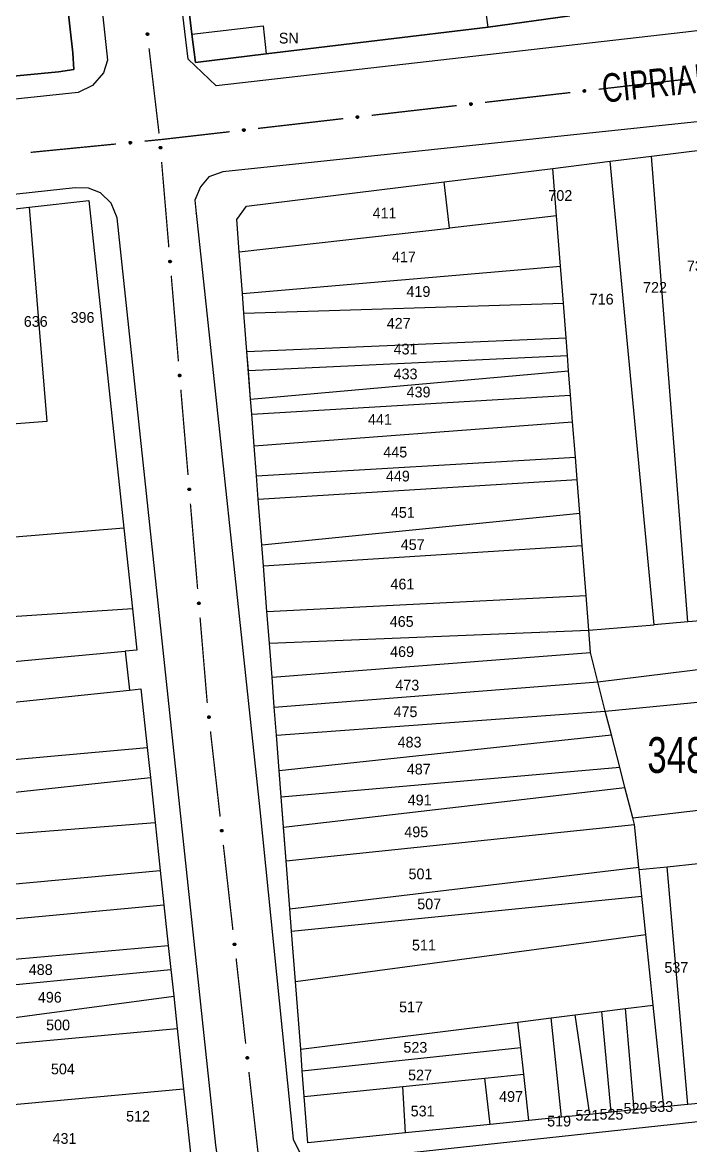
# Model space of a CAD drawing. Extents: x 203851 to 204958, y 4839055 to 4839989.
# Drawn here: x 204450.1 to 204543.6, y 4839664.6 to 4839821.8 of the extents above; entities that cross this region are included whole.
import ezdxf
from ezdxf.enums import TextEntityAlignment as Align

# ---------------------------------------------------------------- set-up
doc = ezdxf.new("R2010")
doc.units = 0
doc.header["$LTSCALE"] = 1.5
doc.header["$MEASUREMENT"] = 0
for name, color, linetype in [('CD_MALHA_LOTES', 7, 'CONTINUOUS'), ('CD_TXT_QUADRA', 2, 'CONTINUOUS'), ('RU-QUADRA', 210, 'CONTINUOUS'), ('SV-EIXO-RUA-PAV', 20, 'CONTINUOUS'), ('SV-RUA-PAVIM', 7, 'CONTINUOUS'), ('SV-TXT-RUA-PAV', 7, 'CONTINUOUS'), ('Th_NmrPort', 1, 'CONTINUOUS')]:
    doc.layers.add(name, color=color, linetype=linetype)
doc.styles.add('ARIAL', font='ARIAL.SHX')

msp = doc.modelspace()

# ---------------------------------------------------------------- linework, layer by layer
at = {"layer": 'CD_MALHA_LOTES', "linetype": 'Continuous', "flags": 128}
for points in [[(204452.81, 4839856.07), (204457.11, 4839817.5), (204457.25, 4839815.2), (204455.14, 4839814.85), (204446.83, 4839814.06)], [(204515.29, 4839821.1), (204512.62, 4839840.23)], [(204473.81, 4839820.14), (204472.49, 4839831.25), (204476.05, 4839831.8)], [(204526.72, 4839822.7), (204515.29, 4839821.1)], [(204473.81, 4839820.14), (204483.77, 4839821.31)], [(204483.77, 4839821.31), (204484.21, 4839817.37)], [(204515.29, 4839821.1), (204484.21, 4839817.37)], [(204474.28, 4839816.17), (204473.81, 4839820.14)], [(204484.21, 4839817.37), (204474.28, 4839816.17)], [(204538.15, 4839803.04), (204546.08, 4839804.02)], [(204524.33, 4839801.34), (204532.35, 4839802.33)], [(204532.35, 4839802.33), (204538.15, 4839803.04)], [(204538.5, 4839737.46), (204532.35, 4839802.33)], [(204543.24, 4839737.85), (204538.15, 4839803.04)], [(204509.13, 4839799.47), (204524.33, 4839801.34)], [(204524.85, 4839794.7), (204524.33, 4839801.34)], [(204481.43, 4839796.07), (204509.13, 4839799.47)], [(204509.85, 4839792.99), (204509.13, 4839799.47)], [(204446.57, 4839795.39), (204451.01, 4839795.9)], [(204451.01, 4839795.9), (204459.38, 4839796.86)], [(204451.01, 4839795.9), (204453.48, 4839765.89)], [(204459.38, 4839796.86), (204464.27, 4839750.98)], [(204480.08, 4839794.17), (204481.43, 4839796.07)], [(204480.43, 4839789.65), (204480.08, 4839794.17)], [(204524.85, 4839794.7), (204509.85, 4839792.99)], [(204525.4, 4839787.67), (204524.85, 4839794.7)], [(204480.43, 4839789.65), (204509.85, 4839792.99)], [(204480.88, 4839783.8), (204480.43, 4839789.65)], [(204480.88, 4839783.8), (204525.4, 4839787.67)], [(204525.81, 4839782.48), (204525.4, 4839787.67)], [(204481.09, 4839781.06), (204480.88, 4839783.8)], [(204481.09, 4839781.06), (204525.81, 4839782.48)], [(204526.18, 4839777.62), (204525.81, 4839782.48)], [(204481.5, 4839775.72), (204481.09, 4839781.06)], [(204481.5, 4839775.72), (204526.18, 4839777.62)], [(204526.38, 4839775.16), (204526.18, 4839777.62)], [(204481.71, 4839773.05), (204481.5, 4839775.72)], [(204481.71, 4839773.05), (204526.38, 4839775.16)], [(204526.54, 4839773.01), (204526.38, 4839775.16)], [(204482.02, 4839769.05), (204481.71, 4839773.05)], [(204482.02, 4839769.05), (204526.54, 4839773.01)], [(204526.81, 4839769.58), (204526.54, 4839773.01)], [(204482.18, 4839766.92), (204482.02, 4839769.05)], [(204482.18, 4839766.92), (204526.81, 4839769.58)], [(204527.1, 4839765.85), (204526.81, 4839769.58)], [(204453.48, 4839765.89), (204448.63, 4839765.53)], [(204482.52, 4839762.48), (204482.18, 4839766.92)], [(204482.52, 4839762.48), (204527.1, 4839765.85)], [(204527.49, 4839760.92), (204527.1, 4839765.85)], [(204482.84, 4839758.31), (204482.52, 4839762.48)], [(204482.84, 4839758.31), (204527.49, 4839760.92)], [(204527.73, 4839757.78), (204527.49, 4839760.92)], [(204483.1, 4839755.02), (204482.84, 4839758.31)], [(204483.1, 4839755.02), (204527.73, 4839757.78)], [(204528.1, 4839753.07), (204527.73, 4839757.78)], [(204483.59, 4839748.66), (204483.1, 4839755.02)], [(204483.59, 4839748.66), (204528.1, 4839753.07)], [(204528.45, 4839748.57), (204528.1, 4839753.07)], [(204464.27, 4839750.98), (204443.31, 4839749.25)], [(204464.27, 4839750.98), (204465.47, 4839739.67)], [(204483.82, 4839745.68), (204483.59, 4839748.66)], [(204483.82, 4839745.68), (204528.45, 4839748.57)], [(204529, 4839741.54), (204528.45, 4839748.57)], [(204484.31, 4839739.32), (204483.82, 4839745.68)], [(204484.31, 4839739.32), (204529, 4839741.54)], [(204529.38, 4839736.71), (204529, 4839741.54)], [(204465.47, 4839739.67), (204423.88, 4839736.91)], [(204465.47, 4839739.67), (204466.09, 4839733.89)], [(204484.65, 4839734.88), (204484.31, 4839739.32)], [(204529.38, 4839736.71), (204538.5, 4839737.46)], [(204530.62, 4839729.48), (204601.5, 4839738.21)], [(204543.24, 4839737.85), (204538.5, 4839737.46)], [(204550.82, 4839738.46), (204543.24, 4839737.85)], [(204484.65, 4839734.88), (204529.38, 4839736.71)], [(204529.62, 4839733.59), (204529.38, 4839736.71)], [(204485.02, 4839730.12), (204484.65, 4839734.88)], [(204408.57, 4839728.56), (204464.45, 4839733.74)], [(204466.09, 4839733.89), (204464.45, 4839733.74)], [(204464.45, 4839733.74), (204465.08, 4839728.3)], [(204485.02, 4839730.12), (204529.62, 4839733.59)], [(204530.62, 4839729.48), (204529.62, 4839733.59)], [(204531.68, 4839725.38), (204602.19, 4839732.2)], [(204485.34, 4839725.9), (204485.02, 4839730.12)], [(204409.23, 4839722.52), (204465.08, 4839728.3)], [(204465.08, 4839728.3), (204466.67, 4839728.46)], [(204466.67, 4839728.46), (204467.54, 4839720.26)], [(204485.34, 4839725.9), (204530.62, 4839729.48)], [(204531.68, 4839725.38), (204530.62, 4839729.48)], [(204485.64, 4839721.99), (204485.34, 4839725.9)], [(204485.64, 4839721.99), (204531.68, 4839725.38)], [(204532.53, 4839722.06), (204531.68, 4839725.38)], [(204486.02, 4839717.07), (204485.64, 4839721.99)], [(204486.02, 4839717.07), (204532.53, 4839722.06)], [(204533.7, 4839717.53), (204532.53, 4839722.06)], [(204420.83, 4839716.05), (204467.54, 4839720.26)], [(204467.54, 4839720.26), (204467.99, 4839716.05)], [(204486.3, 4839713.38), (204486.02, 4839717.07)], [(204486.3, 4839713.38), (204533.7, 4839717.53)], [(204534.43, 4839714.68), (204533.7, 4839717.53)], [(204535.53, 4839710.42), (204603.76, 4839718.39)], [(204421.37, 4839711.01), (204467.99, 4839716.05)], [(204467.99, 4839716.05), (204468.66, 4839709.78)], [(204486.63, 4839709.11), (204534.43, 4839714.68)], [(204535.53, 4839710.42), (204534.43, 4839714.68)], [(204486.63, 4839709.11), (204486.3, 4839713.38)], [(204421.9, 4839706.08), (204468.66, 4839709.78)], [(204468.66, 4839709.78), (204469.37, 4839703.06)], [(204487, 4839704.42), (204486.63, 4839709.11)], [(204487, 4839704.42), (204535.77, 4839709.49)], [(204535.77, 4839709.49), (204535.53, 4839710.42)], [(204536.39, 4839703.52), (204535.77, 4839709.49)], [(204487.51, 4839697.7), (204487, 4839704.42)], [(204422.69, 4839698.74), (204469.37, 4839703.06)], [(204469.37, 4839703.06), (204469.88, 4839698.26)], [(204487.51, 4839697.7), (204536.39, 4839703.52)], [(204536.42, 4839703.18), (204536.39, 4839703.52)], [(204536.42, 4839703.18), (204540.32, 4839703.57)], [(204536.81, 4839699.48), (204536.42, 4839703.18)], [(204540.32, 4839703.57), (204544.66, 4839704.01)], [(204543.24, 4839670.29), (204540.32, 4839703.57)], [(204423.21, 4839693.91), (204469.88, 4839698.26)], [(204469.88, 4839698.26), (204470.49, 4839692.57)], [(204487.75, 4839694.57), (204536.81, 4839699.48)], [(204537.36, 4839694.08), (204536.81, 4839699.48)], [(204487.75, 4839694.57), (204487.51, 4839697.7)], [(204488.3, 4839687.51), (204487.75, 4839694.57)], [(204488.3, 4839687.51), (204537.36, 4839694.08)], [(204538.38, 4839684.2), (204537.36, 4839694.08)], [(204436.82, 4839689.57), (204470.49, 4839692.57)], [(204470.49, 4839692.57), (204470.85, 4839689.18)], [(204437.08, 4839685.93), (204470.85, 4839689.18)], [(204470.85, 4839689.18), (204471.25, 4839685.45)], [(204489.03, 4839678.04), (204488.3, 4839687.51)], [(204437.44, 4839680.93), (204471.25, 4839685.45)], [(204471.25, 4839685.45), (204471.73, 4839680.92)], [(204534.51, 4839683.72), (204538.38, 4839684.2)], [(204539.86, 4839669.95), (204538.38, 4839684.2)], [(204519.42, 4839681.83), (204524.11, 4839682.42)], [(204524.11, 4839682.42), (204527.45, 4839682.84)], [(204525.54, 4839668.51), (204524.11, 4839682.42)], [(204527.45, 4839682.84), (204531.19, 4839683.3)], [(204529.53, 4839668.91), (204527.45, 4839682.84)], [(204531.19, 4839683.3), (204534.51, 4839683.72)], [(204532.52, 4839669.21), (204531.19, 4839683.3)], [(204535.73, 4839669.53), (204534.51, 4839683.72)], [(204437.67, 4839677.82), (204471.73, 4839680.92)], [(204471.73, 4839680.92), (204472.62, 4839672.51)], [(204489.03, 4839678.04), (204519.42, 4839681.83)], [(204519.83, 4839678.26), (204519.42, 4839681.83)], [(204489.26, 4839674.99), (204489.03, 4839678.04)], [(204489.26, 4839674.99), (204519.83, 4839678.26)], [(204520.25, 4839674.55), (204519.83, 4839678.26)], [(204489.54, 4839671.41), (204489.26, 4839674.99)], [(204514.82, 4839673.99), (204520.25, 4839674.55)], [(204520.98, 4839668.05), (204520.25, 4839674.55)], [(204503.32, 4839672.82), (204514.82, 4839673.99)], [(204515.57, 4839667.51), (204514.82, 4839673.99)], [(204447.34, 4839670.17), (204472.62, 4839672.51)], [(204472.62, 4839672.51), (204473.63, 4839663.06)], [(204489.54, 4839671.41), (204503.32, 4839672.82)], [(204490.04, 4839664.94), (204489.54, 4839671.41)], [(204503.7, 4839666.31), (204503.32, 4839672.82)], [(204539.86, 4839669.95), (204535.73, 4839669.53)], [(204543.24, 4839670.29), (204539.86, 4839669.95)], [(204548.16, 4839670.78), (204543.24, 4839670.29)], [(204525.54, 4839668.51), (204520.98, 4839668.05)], [(204529.53, 4839668.91), (204525.54, 4839668.51)], [(204532.52, 4839669.21), (204529.53, 4839668.91)], [(204535.73, 4839669.53), (204532.52, 4839669.21)], [(204515.57, 4839667.51), (204503.7, 4839666.31)], [(204520.98, 4839668.05), (204515.57, 4839667.51)], [(204503.7, 4839666.31), (204490.04, 4839664.94)]]:
    msp.add_lwpolyline(points, dxfattribs=at)
at = {"layer": 'RU-QUADRA', "linetype": 'Continuous', "flags": 128}
for points in [[(204446.83, 4839814.06), (204455.14, 4839814.85), (204457.25, 4839815.2), (204457.11, 4839817.5), (204452.81, 4839856.07), (204450.29, 4839877.06), (204449.31, 4839885.39)], [(204472.49, 4839831.25), (204473.81, 4839820.14), (204474.28, 4839816.17), (204484.21, 4839817.37), (204515.29, 4839821.1), (204526.72, 4839822.7)], [(204548.16, 4839670.78), (204543.24, 4839670.29), (204539.86, 4839669.95), (204535.73, 4839669.53), (204532.52, 4839669.21), (204529.53, 4839668.91), (204525.54, 4839668.51), (204520.98, 4839668.05), (204515.57, 4839667.51), (204503.7, 4839666.31), (204490.04, 4839664.94), (204489.54, 4839671.41), (204489.26, 4839674.99), (204489.03, 4839678.04), (204488.3, 4839687.51), (204487.75, 4839694.57), (204487.51, 4839697.7), (204487, 4839704.42), (204486.3, 4839713.38), (204486.02, 4839717.07), (204485.64, 4839721.99), (204485.34, 4839725.9), (204485.02, 4839730.12), (204484.65, 4839734.88), (204484.31, 4839739.32), (204483.82, 4839745.68), (204483.59, 4839748.66), (204483.1, 4839755.02), (204482.84, 4839758.31), (204482.52, 4839762.48), (204482.18, 4839766.92), (204482.02, 4839769.05), (204481.5, 4839775.72), (204481.09, 4839781.06), (204480.88, 4839783.8), (204480.43, 4839789.65), (204480.08, 4839794.17), (204481.43, 4839796.07), (204509.13, 4839799.47), (204524.33, 4839801.34), (204532.35, 4839802.33), (204538.15, 4839803.04), (204546.08, 4839804.02)], [(204446.57, 4839795.39), (204451.01, 4839795.9), (204459.38, 4839796.86), (204464.27, 4839750.98), (204465.47, 4839739.67), (204466.09, 4839733.89), (204464.45, 4839733.74), (204465.08, 4839728.3), (204466.67, 4839728.46), (204467.54, 4839720.26), (204467.99, 4839716.05), (204468.66, 4839709.78), (204469.37, 4839703.06), (204470.49, 4839692.57), (204471.25, 4839685.45), (204471.73, 4839680.92), (204472.62, 4839672.51), (204473.63, 4839663.06), (204448.25, 4839660.76)]]:
    msp.add_lwpolyline(points, dxfattribs=at)
at = {"layer": 'SV-EIXO-RUA-PAV'}
for points in [[(204467.66, 4839820.28), (204467.7, 4839820.25), (204467.73, 4839820.22), (204467.74, 4839820.19), (204467.75, 4839820.15), (204467.75, 4839820.12), (204467.74, 4839820.08), (204467.73, 4839820.04), (204467.7, 4839820), (204467.66, 4839819.98), (204467.63, 4839819.96), (204467.59, 4839819.95), (204467.56, 4839819.95), (204467.52, 4839819.96), (204467.48, 4839819.98), (204467.45, 4839820.01), (204467.42, 4839820.04), (204467.41, 4839820.08), (204467.4, 4839820.11), (204467.4, 4839820.15), (204467.41, 4839820.18), (204467.42, 4839820.22), (204467.45, 4839820.26), (204467.49, 4839820.29), (204467.52, 4839820.3), (204467.55, 4839820.31), (204467.59, 4839820.31), (204467.63, 4839820.3), (204467.66, 4839820.28)], [(204528.61, 4839812.27), (204528.64, 4839812.31), (204528.67, 4839812.34), (204528.71, 4839812.35), (204528.74, 4839812.36), (204528.77, 4839812.36), (204528.81, 4839812.35), (204528.85, 4839812.34), (204528.89, 4839812.31), (204528.91, 4839812.27), (204528.93, 4839812.24), (204528.94, 4839812.2), (204528.94, 4839812.17), (204528.93, 4839812.13), (204528.91, 4839812.09), (204528.88, 4839812.05), (204528.85, 4839812.03), (204528.81, 4839812.01), (204528.78, 4839812.01), (204528.74, 4839812.01), (204528.71, 4839812.01), (204528.67, 4839812.03), (204528.63, 4839812.06), (204528.6, 4839812.09), (204528.59, 4839812.13), (204528.58, 4839812.16), (204528.58, 4839812.2), (204528.59, 4839812.23), (204528.61, 4839812.27)], [(204512.71, 4839810.45), (204512.74, 4839810.49), (204512.78, 4839810.51), (204512.81, 4839810.53), (204512.84, 4839810.53), (204512.88, 4839810.53), (204512.91, 4839810.53), (204512.95, 4839810.51), (204512.99, 4839810.48), (204513.02, 4839810.44), (204513.03, 4839810.41), (204513.04, 4839810.38), (204513.04, 4839810.34), (204513.03, 4839810.3), (204513.02, 4839810.27), (204512.99, 4839810.23), (204512.95, 4839810.2), (204512.92, 4839810.19), (204512.88, 4839810.18), (204512.85, 4839810.18), (204512.81, 4839810.19), (204512.77, 4839810.2), (204512.74, 4839810.24), (204512.71, 4839810.27), (204512.7, 4839810.3), (204512.69, 4839810.34), (204512.69, 4839810.37), (204512.69, 4839810.41), (204512.71, 4839810.45)], [(204496.82, 4839808.62), (204496.85, 4839808.66), (204496.88, 4839808.69), (204496.91, 4839808.7), (204496.95, 4839808.71), (204496.98, 4839808.71), (204497.02, 4839808.7), (204497.06, 4839808.68), (204497.1, 4839808.65), (204497.12, 4839808.62), (204497.14, 4839808.59), (204497.15, 4839808.55), (204497.15, 4839808.52), (204497.14, 4839808.48), (204497.12, 4839808.44), (204497.09, 4839808.4), (204497.06, 4839808.38), (204497.02, 4839808.36), (204496.99, 4839808.36), (204496.95, 4839808.35), (204496.92, 4839808.36), (204496.88, 4839808.38), (204496.84, 4839808.41), (204496.81, 4839808.44), (204496.8, 4839808.48), (204496.79, 4839808.51), (204496.79, 4839808.55), (204496.8, 4839808.58), (204496.82, 4839808.62)], [(204480.92, 4839806.8), (204480.95, 4839806.83), (204480.98, 4839806.86), (204481.02, 4839806.88), (204481.05, 4839806.88), (204481.09, 4839806.88), (204481.12, 4839806.88), (204481.16, 4839806.86), (204481.2, 4839806.83), (204481.23, 4839806.79), (204481.24, 4839806.76), (204481.25, 4839806.73), (204481.25, 4839806.69), (204481.24, 4839806.65), (204481.23, 4839806.62), (204481.19, 4839806.58), (204481.16, 4839806.55), (204481.13, 4839806.54), (204481.09, 4839806.53), (204481.06, 4839806.53), (204481.02, 4839806.54), (204480.98, 4839806.55), (204480.94, 4839806.58), (204480.92, 4839806.62), (204480.9, 4839806.65), (204480.9, 4839806.69), (204480.9, 4839806.72), (204480.9, 4839806.76), (204480.92, 4839806.8)], [(204465.02, 4839805.04), (204465.05, 4839805.08), (204465.08, 4839805.11), (204465.12, 4839805.12), (204465.15, 4839805.12), (204465.19, 4839805.12), (204465.22, 4839805.12), (204465.26, 4839805.1), (204465.3, 4839805.07), (204465.32, 4839805.03), (204465.34, 4839805), (204465.35, 4839804.96), (204465.35, 4839804.93), (204465.34, 4839804.89), (204465.32, 4839804.86), (204465.29, 4839804.82), (204465.26, 4839804.79), (204465.22, 4839804.78), (204465.19, 4839804.77), (204465.15, 4839804.77), (204465.12, 4839804.78), (204465.08, 4839804.8), (204465.04, 4839804.83), (204465.01, 4839804.86), (204465, 4839804.9), (204465, 4839804.93), (204464.99, 4839804.97), (204465, 4839805), (204465.02, 4839805.04)], [(204469.49, 4839804.39), (204469.53, 4839804.35), (204469.56, 4839804.32), (204469.57, 4839804.28), (204469.57, 4839804.25), (204469.57, 4839804.22), (204469.57, 4839804.18), (204469.55, 4839804.14), (204469.52, 4839804.1), (204469.48, 4839804.08), (204469.45, 4839804.06), (204469.41, 4839804.06), (204469.38, 4839804.06), (204469.34, 4839804.07), (204469.3, 4839804.09), (204469.27, 4839804.12), (204469.24, 4839804.15), (204469.23, 4839804.19), (204469.22, 4839804.22), (204469.22, 4839804.26), (204469.23, 4839804.29), (204469.25, 4839804.33), (204469.28, 4839804.37), (204469.31, 4839804.39), (204469.35, 4839804.41), (204469.38, 4839804.41), (204469.42, 4839804.41), (204469.45, 4839804.41), (204469.49, 4839804.39)], [(204470.84, 4839788.44), (204470.87, 4839788.41), (204470.9, 4839788.38), (204470.91, 4839788.34), (204470.92, 4839788.31), (204470.92, 4839788.27), (204470.91, 4839788.24), (204470.89, 4839788.2), (204470.86, 4839788.16), (204470.82, 4839788.14), (204470.79, 4839788.12), (204470.76, 4839788.12), (204470.72, 4839788.12), (204470.68, 4839788.12), (204470.65, 4839788.14), (204470.61, 4839788.17), (204470.58, 4839788.21), (204470.57, 4839788.24), (204470.57, 4839788.28), (204470.57, 4839788.31), (204470.57, 4839788.35), (204470.59, 4839788.39), (204470.62, 4839788.42), (204470.66, 4839788.45), (204470.69, 4839788.46), (204470.73, 4839788.47), (204470.76, 4839788.47), (204470.8, 4839788.46), (204470.84, 4839788.44)], [(204472.18, 4839772.5), (204472.22, 4839772.47), (204472.24, 4839772.43), (204472.26, 4839772.4), (204472.26, 4839772.36), (204472.26, 4839772.33), (204472.25, 4839772.29), (204472.24, 4839772.26), (204472.21, 4839772.22), (204472.17, 4839772.19), (204472.13, 4839772.18), (204472.1, 4839772.17), (204472.07, 4839772.17), (204472.03, 4839772.18), (204471.99, 4839772.2), (204471.95, 4839772.23), (204471.93, 4839772.27), (204471.92, 4839772.3), (204471.91, 4839772.33), (204471.91, 4839772.37), (204471.92, 4839772.41), (204471.94, 4839772.44), (204471.97, 4839772.48), (204472, 4839772.51), (204472.04, 4839772.52), (204472.07, 4839772.52), (204472.11, 4839772.52), (204472.14, 4839772.52), (204472.18, 4839772.5)], [(204473.52, 4839756.55), (204473.56, 4839756.52), (204473.59, 4839756.49), (204473.6, 4839756.45), (204473.6, 4839756.42), (204473.6, 4839756.39), (204473.6, 4839756.35), (204473.58, 4839756.31), (204473.55, 4839756.27), (204473.51, 4839756.25), (204473.48, 4839756.23), (204473.44, 4839756.23), (204473.41, 4839756.23), (204473.37, 4839756.24), (204473.33, 4839756.26), (204473.3, 4839756.29), (204473.27, 4839756.32), (204473.26, 4839756.36), (204473.25, 4839756.39), (204473.25, 4839756.43), (204473.26, 4839756.46), (204473.28, 4839756.5), (204473.31, 4839756.54), (204473.34, 4839756.56), (204473.38, 4839756.58), (204473.41, 4839756.58), (204473.45, 4839756.58), (204473.49, 4839756.57), (204473.52, 4839756.55)], [(204474.87, 4839740.61), (204474.9, 4839740.58), (204474.93, 4839740.55), (204474.94, 4839740.51), (204474.95, 4839740.48), (204474.95, 4839740.44), (204474.94, 4839740.41), (204474.92, 4839740.37), (204474.89, 4839740.33), (204474.86, 4839740.31), (204474.82, 4839740.29), (204474.79, 4839740.28), (204474.75, 4839740.29), (204474.72, 4839740.29), (204474.68, 4839740.31), (204474.64, 4839740.34), (204474.62, 4839740.38), (204474.6, 4839740.41), (204474.6, 4839740.45), (204474.6, 4839740.48), (204474.61, 4839740.52), (204474.62, 4839740.56), (204474.66, 4839740.59), (204474.69, 4839740.62), (204474.72, 4839740.63), (204474.76, 4839740.64), (204474.79, 4839740.64), (204474.83, 4839740.63), (204474.87, 4839740.61)], [(204476.27, 4839724.68), (204476.31, 4839724.65), (204476.34, 4839724.61), (204476.35, 4839724.58), (204476.36, 4839724.54), (204476.36, 4839724.51), (204476.35, 4839724.47), (204476.33, 4839724.44), (204476.3, 4839724.4), (204476.27, 4839724.37), (204476.24, 4839724.36), (204476.2, 4839724.35), (204476.17, 4839724.35), (204476.13, 4839724.36), (204476.09, 4839724.37), (204476.05, 4839724.4), (204476.03, 4839724.44), (204476.01, 4839724.47), (204476.01, 4839724.51), (204476.01, 4839724.54), (204476.01, 4839724.58), (204476.03, 4839724.62), (204476.06, 4839724.65), (204476.09, 4839724.68), (204476.13, 4839724.69), (204476.16, 4839724.7), (204476.2, 4839724.7), (204476.23, 4839724.7), (204476.27, 4839724.68)], [(204478.07, 4839708.78), (204478.1, 4839708.75), (204478.13, 4839708.71), (204478.15, 4839708.68), (204478.15, 4839708.65), (204478.15, 4839708.61), (204478.14, 4839708.57), (204478.13, 4839708.54), (204478.1, 4839708.5), (204478.06, 4839708.47), (204478.03, 4839708.46), (204477.99, 4839708.45), (204477.96, 4839708.45), (204477.92, 4839708.46), (204477.88, 4839708.47), (204477.85, 4839708.5), (204477.82, 4839708.54), (204477.81, 4839708.57), (204477.8, 4839708.61), (204477.8, 4839708.64), (204477.81, 4839708.68), (204477.82, 4839708.72), (204477.85, 4839708.75), (204477.89, 4839708.78), (204477.92, 4839708.79), (204477.96, 4839708.8), (204477.99, 4839708.8), (204478.03, 4839708.8), (204478.07, 4839708.78)], [(204479.86, 4839692.88), (204479.9, 4839692.85), (204479.92, 4839692.82), (204479.94, 4839692.78), (204479.94, 4839692.75), (204479.95, 4839692.71), (204479.94, 4839692.68), (204479.92, 4839692.64), (204479.89, 4839692.6), (204479.86, 4839692.57), (204479.82, 4839692.56), (204479.79, 4839692.55), (204479.75, 4839692.55), (204479.72, 4839692.56), (204479.68, 4839692.57), (204479.64, 4839692.61), (204479.61, 4839692.64), (204479.6, 4839692.67), (204479.59, 4839692.71), (204479.59, 4839692.74), (204479.6, 4839692.78), (204479.62, 4839692.82), (204479.65, 4839692.85), (204479.68, 4839692.88), (204479.71, 4839692.9), (204479.75, 4839692.9), (204479.78, 4839692.9), (204479.82, 4839692.9), (204479.86, 4839692.88)], [(204481.65, 4839676.98), (204481.69, 4839676.95), (204481.72, 4839676.92), (204481.73, 4839676.88), (204481.74, 4839676.85), (204481.74, 4839676.81), (204481.73, 4839676.78), (204481.72, 4839676.74), (204481.69, 4839676.7), (204481.65, 4839676.67), (204481.62, 4839676.66), (204481.58, 4839676.65), (204481.55, 4839676.65), (204481.51, 4839676.66), (204481.47, 4839676.68), (204481.43, 4839676.71), (204481.41, 4839676.74), (204481.39, 4839676.77), (204481.39, 4839676.81), (204481.39, 4839676.84), (204481.39, 4839676.88), (204481.41, 4839676.92), (204481.44, 4839676.96), (204481.47, 4839676.98), (204481.51, 4839677), (204481.54, 4839677), (204481.58, 4839677), (204481.61, 4839677), (204481.65, 4839676.98)]]:
    msp.add_lwpolyline(points, close=True, dxfattribs=at)
for points in [[(204467.4, 4839820.16), (204467.43, 4839820.03)], [(204467.4, 4839820.15), (204467.42, 4839820.04)], [(204467.41, 4839820.18), (204467.45, 4839820.01)], [(204467.42, 4839820.22), (204467.48, 4839819.98)], [(204467.42, 4839820.2), (204467.46, 4839820)], [(204467.44, 4839820.24), (204467.5, 4839819.97)], [(204467.45, 4839820.26), (204467.52, 4839819.96)], [(204467.47, 4839820.27), (204467.54, 4839819.96)], [(204467.49, 4839820.29), (204467.56, 4839819.95)], [(204467.5, 4839820.29), (204467.58, 4839819.96)], [(204467.52, 4839820.3), (204467.59, 4839819.95)], [(204467.54, 4839820.3), (204467.61, 4839819.96)], [(204467.55, 4839820.31), (204467.63, 4839819.96)], [(204467.57, 4839820.3), (204467.65, 4839819.98)], [(204467.59, 4839820.31), (204467.66, 4839819.98)], [(204467.61, 4839820.3), (204467.68, 4839820)], [(204467.63, 4839820.3), (204467.7, 4839820)], [(204467.64, 4839820.29), (204467.71, 4839820.03)], [(204467.66, 4839820.28), (204467.73, 4839820.04)], [(204467.68, 4839820.27), (204467.74, 4839820.07)], [(204467.7, 4839820.25), (204467.74, 4839820.08)], [(204467.72, 4839820.23), (204467.75, 4839820.11)], [(204467.73, 4839820.22), (204467.75, 4839820.12)], [(204528.58, 4839812.2), (204528.91, 4839812.27)], [(204528.58, 4839812.16), (204528.93, 4839812.24)], [(204528.59, 4839812.23), (204528.89, 4839812.31)], [(204528.59, 4839812.22), (204528.9, 4839812.29)], [(204528.59, 4839812.18), (204528.92, 4839812.25)], [(204528.59, 4839812.14), (204528.93, 4839812.22)], [(204528.59, 4839812.13), (204528.94, 4839812.2)], [(204528.6, 4839812.25), (204528.86, 4839812.32)], [(204528.6, 4839812.11), (204528.93, 4839812.18)], [(204528.6, 4839812.09), (204528.94, 4839812.17)], [(204528.61, 4839812.27), (204528.85, 4839812.34)], [(204528.62, 4839812.29), (204528.82, 4839812.34)], [(204528.62, 4839812.08), (204528.93, 4839812.15)], [(204528.63, 4839812.06), (204528.93, 4839812.13)], [(204528.64, 4839812.31), (204528.81, 4839812.35)], [(204528.65, 4839812.05), (204528.92, 4839812.11)], [(204528.66, 4839812.33), (204528.78, 4839812.35)], [(204528.67, 4839812.34), (204528.77, 4839812.36)], [(204528.67, 4839812.03), (204528.91, 4839812.09)], [(204528.69, 4839812.02), (204528.89, 4839812.07)], [(204528.71, 4839812.01), (204528.88, 4839812.05)], [(204528.73, 4839812.01), (204528.86, 4839812.04)], [(204528.74, 4839812.01), (204528.85, 4839812.03)], [(204512.69, 4839810.41), (204512.99, 4839810.48)], [(204512.69, 4839810.39), (204513, 4839810.46)], [(204512.69, 4839810.37), (204513.02, 4839810.44)], [(204512.69, 4839810.36), (204513.02, 4839810.43)], [(204512.69, 4839810.34), (204513.03, 4839810.41)], [(204512.69, 4839810.32), (204513.04, 4839810.39)], [(204512.7, 4839810.43), (204512.97, 4839810.49)], [(204512.7, 4839810.3), (204513.04, 4839810.38)], [(204512.71, 4839810.45), (204512.95, 4839810.51)], [(204512.71, 4839810.28), (204513.04, 4839810.36)], [(204512.71, 4839810.27), (204513.04, 4839810.34)], [(204512.72, 4839810.25), (204513.03, 4839810.32)], [(204512.73, 4839810.47), (204512.93, 4839810.52)], [(204512.74, 4839810.49), (204512.91, 4839810.53)], [(204512.74, 4839810.24), (204513.03, 4839810.3)], [(204512.76, 4839810.5), (204512.89, 4839810.53)], [(204512.76, 4839810.22), (204513.02, 4839810.28)], [(204512.77, 4839810.2), (204513.02, 4839810.27)], [(204512.78, 4839810.51), (204512.88, 4839810.53)], [(204512.8, 4839810.2), (204512.99, 4839810.25)], [(204512.81, 4839810.19), (204512.99, 4839810.23)], [(204512.83, 4839810.19), (204512.96, 4839810.21)], [(204512.85, 4839810.18), (204512.95, 4839810.2)], [(204496.79, 4839808.55), (204497.12, 4839808.62)], [(204496.79, 4839808.51), (204497.14, 4839808.59)], [(204496.8, 4839808.58), (204497.1, 4839808.65)], [(204496.8, 4839808.56), (204497.1, 4839808.64)], [(204496.8, 4839808.53), (204497.12, 4839808.6)], [(204496.8, 4839808.49), (204497.14, 4839808.57)], [(204496.8, 4839808.48), (204497.15, 4839808.55)], [(204496.81, 4839808.6), (204497.07, 4839808.67)], [(204496.81, 4839808.46), (204497.14, 4839808.53)], [(204496.81, 4839808.44), (204497.15, 4839808.52)], [(204496.82, 4839808.62), (204497.06, 4839808.68)], [(204496.83, 4839808.64), (204497.03, 4839808.69)], [(204496.83, 4839808.43), (204497.14, 4839808.5)], [(204496.84, 4839808.41), (204497.14, 4839808.48)], [(204496.85, 4839808.66), (204497.02, 4839808.7)], [(204496.86, 4839808.4), (204497.13, 4839808.46)], [(204496.87, 4839808.68), (204496.99, 4839808.7)], [(204496.88, 4839808.69), (204496.98, 4839808.71)], [(204496.88, 4839808.38), (204497.12, 4839808.44)], [(204496.9, 4839808.37), (204497.1, 4839808.42)], [(204496.92, 4839808.36), (204497.09, 4839808.4)], [(204496.94, 4839808.36), (204497.07, 4839808.39)], [(204496.95, 4839808.35), (204497.06, 4839808.38)], [(204480.9, 4839806.76), (204481.2, 4839806.83)], [(204480.9, 4839806.74), (204481.21, 4839806.81)], [(204480.9, 4839806.72), (204481.23, 4839806.79)], [(204480.9, 4839806.7), (204481.23, 4839806.78)], [(204480.9, 4839806.69), (204481.24, 4839806.76)], [(204480.9, 4839806.67), (204481.24, 4839806.74)], [(204480.9, 4839806.65), (204481.25, 4839806.73)], [(204480.91, 4839806.77), (204481.18, 4839806.84)], [(204480.91, 4839806.63), (204481.25, 4839806.71)], [(204480.92, 4839806.8), (204481.16, 4839806.86)], [(204480.92, 4839806.62), (204481.25, 4839806.69)], [(204480.93, 4839806.6), (204481.24, 4839806.67)], [(204480.94, 4839806.82), (204481.14, 4839806.87)], [(204480.94, 4839806.58), (204481.24, 4839806.65)], [(204480.95, 4839806.83), (204481.12, 4839806.88)], [(204480.97, 4839806.85), (204481.1, 4839806.88)], [(204480.97, 4839806.57), (204481.23, 4839806.63)], [(204480.98, 4839806.86), (204481.09, 4839806.88)], [(204480.98, 4839806.55), (204481.23, 4839806.62)], [(204481.01, 4839806.55), (204481.2, 4839806.59)], [(204481.02, 4839806.54), (204481.19, 4839806.58)], [(204464.99, 4839804.97), (204465.32, 4839805.03)], [(204465, 4839805), (204465.3, 4839805.07)], [(204465, 4839804.98), (204465.31, 4839805.05)], [(204465, 4839804.95), (204465.33, 4839805.02)], [(204465, 4839804.93), (204465.34, 4839805)], [(204465.01, 4839805.02), (204465.28, 4839805.08)], [(204465.02, 4839805.04), (204465.26, 4839805.1)], [(204465.04, 4839805.06), (204465.24, 4839805.11)], [(204465.05, 4839805.08), (204465.22, 4839805.12)], [(204465.07, 4839805.09), (204465.2, 4839805.12)], [(204465.08, 4839805.11), (204465.19, 4839805.12)], [(204481.04, 4839806.53), (204481.17, 4839806.56)], [(204481.06, 4839806.53), (204481.16, 4839806.55)], [(204465, 4839804.91), (204465.34, 4839804.98)], [(204465, 4839804.9), (204465.35, 4839804.96)], [(204465.01, 4839804.88), (204465.34, 4839804.95)], [(204465.01, 4839804.86), (204465.35, 4839804.93)], [(204465.03, 4839804.84), (204465.34, 4839804.91)], [(204465.04, 4839804.83), (204465.34, 4839804.89)], [(204465.06, 4839804.81), (204465.33, 4839804.87)], [(204465.08, 4839804.8), (204465.32, 4839804.86)], [(204465.1, 4839804.79), (204465.3, 4839804.84)], [(204465.12, 4839804.78), (204465.29, 4839804.82)], [(204465.14, 4839804.78), (204465.27, 4839804.8)], [(204465.15, 4839804.77), (204465.26, 4839804.79)], [(204469.22, 4839804.26), (204469.24, 4839804.15)], [(204469.23, 4839804.29), (204469.27, 4839804.12)], [(204469.23, 4839804.27), (204469.25, 4839804.14)], [(204469.24, 4839804.31), (204469.28, 4839804.11)], [(204469.25, 4839804.33), (204469.3, 4839804.09)], [(204469.27, 4839804.35), (204469.32, 4839804.08)], [(204469.28, 4839804.37), (204469.34, 4839804.07)], [(204469.3, 4839804.38), (204469.36, 4839804.07)], [(204469.31, 4839804.39), (204469.38, 4839804.06)], [(204469.33, 4839804.4), (204469.39, 4839804.06)], [(204469.35, 4839804.41), (204469.41, 4839804.06)], [(204469.36, 4839804.41), (204469.43, 4839804.06)], [(204469.38, 4839804.41), (204469.45, 4839804.06)], [(204469.4, 4839804.41), (204469.46, 4839804.08)], [(204469.42, 4839804.41), (204469.48, 4839804.08)], [(204469.44, 4839804.4), (204469.5, 4839804.1)], [(204469.45, 4839804.41), (204469.52, 4839804.1)], [(204469.47, 4839804.39), (204469.53, 4839804.13)], [(204469.49, 4839804.39), (204469.55, 4839804.14)], [(204469.51, 4839804.37), (204469.56, 4839804.17)], [(204469.53, 4839804.35), (204469.57, 4839804.18)], [(204469.54, 4839804.33), (204469.57, 4839804.21)], [(204469.56, 4839804.32), (204469.57, 4839804.22)], [(204470.57, 4839788.35), (204470.61, 4839788.17)], [(204470.57, 4839788.33), (204470.6, 4839788.2)], [(204470.57, 4839788.31), (204470.58, 4839788.21)], [(204470.59, 4839788.39), (204470.65, 4839788.14)], [(204470.59, 4839788.36), (204470.63, 4839788.17)], [(204470.61, 4839788.4), (204470.66, 4839788.14)], [(204470.62, 4839788.42), (204470.68, 4839788.12)], [(204470.64, 4839788.43), (204470.7, 4839788.12)], [(204470.66, 4839788.45), (204470.72, 4839788.12)], [(204470.67, 4839788.45), (204470.74, 4839788.12)], [(204470.69, 4839788.46), (204470.76, 4839788.12)], [(204470.71, 4839788.46), (204470.77, 4839788.12)], [(204470.73, 4839788.47), (204470.79, 4839788.12)], [(204470.75, 4839788.46), (204470.81, 4839788.13)], [(204470.76, 4839788.47), (204470.82, 4839788.14)], [(204470.78, 4839788.46), (204470.84, 4839788.15)], [(204470.8, 4839788.46), (204470.86, 4839788.16)], [(204470.81, 4839788.45), (204470.87, 4839788.18)], [(204470.84, 4839788.44), (204470.89, 4839788.2)], [(204470.86, 4839788.42), (204470.9, 4839788.23)], [(204470.87, 4839788.41), (204470.91, 4839788.24)], [(204470.89, 4839788.39), (204470.91, 4839788.26)], [(204470.9, 4839788.38), (204470.92, 4839788.27)], [(204471.91, 4839772.38), (204471.94, 4839772.25)], [(204471.91, 4839772.37), (204471.93, 4839772.27)], [(204471.92, 4839772.41), (204471.95, 4839772.23)], [(204471.93, 4839772.42), (204471.97, 4839772.22)], [(204471.94, 4839772.44), (204471.99, 4839772.2)], [(204471.95, 4839772.46), (204472.01, 4839772.19)], [(204471.97, 4839772.48), (204472.03, 4839772.18)], [(204471.98, 4839772.49), (204472.05, 4839772.18)], [(204472, 4839772.51), (204472.07, 4839772.17)], [(204472.02, 4839772.51), (204472.08, 4839772.17)], [(204472.04, 4839772.52), (204472.1, 4839772.17)], [(204472.05, 4839772.52), (204472.11, 4839772.18)], [(204472.07, 4839772.52), (204472.13, 4839772.18)], [(204472.09, 4839772.52), (204472.15, 4839772.19)], [(204472.11, 4839772.52), (204472.17, 4839772.19)], [(204472.12, 4839772.52), (204472.19, 4839772.21)], [(204472.14, 4839772.52), (204472.21, 4839772.22)], [(204472.16, 4839772.51), (204472.22, 4839772.24)], [(204472.18, 4839772.5), (204472.24, 4839772.26)], [(204472.2, 4839772.48), (204472.24, 4839772.28)], [(204472.22, 4839772.47), (204472.25, 4839772.29)], [(204472.23, 4839772.45), (204472.26, 4839772.32)], [(204472.24, 4839772.43), (204472.26, 4839772.33)], [(204473.25, 4839756.43), (204473.27, 4839756.32)], [(204473.26, 4839756.46), (204473.3, 4839756.29)], [(204473.26, 4839756.44), (204473.28, 4839756.31)], [(204473.27, 4839756.48), (204473.31, 4839756.28)], [(204473.28, 4839756.5), (204473.33, 4839756.26)], [(204473.3, 4839756.52), (204473.35, 4839756.25)], [(204473.31, 4839756.54), (204473.37, 4839756.24)], [(204473.33, 4839756.55), (204473.39, 4839756.24)], [(204473.34, 4839756.56), (204473.41, 4839756.23)], [(204473.36, 4839756.57), (204473.43, 4839756.23)], [(204473.38, 4839756.58), (204473.44, 4839756.23)], [(204473.4, 4839756.58), (204473.46, 4839756.23)], [(204473.41, 4839756.58), (204473.48, 4839756.23)], [(204473.43, 4839756.58), (204473.5, 4839756.25)], [(204473.45, 4839756.58), (204473.51, 4839756.25)], [(204473.47, 4839756.57), (204473.53, 4839756.27)], [(204473.49, 4839756.57), (204473.55, 4839756.27)], [(204473.5, 4839756.56), (204473.56, 4839756.3)], [(204473.52, 4839756.55), (204473.58, 4839756.31)], [(204473.54, 4839756.54), (204473.59, 4839756.34)], [(204473.56, 4839756.52), (204473.6, 4839756.35)], [(204473.58, 4839756.5), (204473.6, 4839756.38)], [(204473.59, 4839756.49), (204473.6, 4839756.39)], [(204474.62, 4839740.56), (204474.68, 4839740.31)], [(204474.64, 4839740.57), (204474.7, 4839740.31)], [(204474.66, 4839740.59), (204474.72, 4839740.29)], [(204474.67, 4839740.6), (204474.73, 4839740.29)], [(204474.69, 4839740.62), (204474.75, 4839740.29)], [(204474.71, 4839740.62), (204474.77, 4839740.29)], [(204474.72, 4839740.63), (204474.79, 4839740.28)], [(204474.74, 4839740.63), (204474.8, 4839740.29)], [(204474.76, 4839740.64), (204474.82, 4839740.29)], [(204474.78, 4839740.63), (204474.84, 4839740.3)], [(204474.79, 4839740.64), (204474.86, 4839740.31)], [(204474.81, 4839740.63), (204474.87, 4839740.32)], [(204474.83, 4839740.63), (204474.89, 4839740.33)], [(204474.85, 4839740.62), (204474.91, 4839740.35)], [(204474.87, 4839740.61), (204474.92, 4839740.37)], [(204474.89, 4839740.59), (204474.93, 4839740.39)], [(204474.9, 4839740.58), (204474.94, 4839740.41)], [(204474.92, 4839740.56), (204474.94, 4839740.43)], [(204474.93, 4839740.55), (204474.95, 4839740.44)], [(204474.6, 4839740.5), (204474.63, 4839740.37)], [(204474.6, 4839740.48), (204474.62, 4839740.38)], [(204474.61, 4839740.52), (204474.64, 4839740.34)], [(204474.62, 4839740.53), (204474.66, 4839740.34)], [(204476.01, 4839724.58), (204476.05, 4839724.4)], [(204476.01, 4839724.56), (204476.04, 4839724.43)], [(204476.01, 4839724.54), (204476.03, 4839724.44)], [(204476.02, 4839724.59), (204476.07, 4839724.4)], [(204476.03, 4839724.62), (204476.09, 4839724.37)], [(204476.05, 4839724.63), (204476.11, 4839724.37)], [(204476.06, 4839724.65), (204476.13, 4839724.36)], [(204476.08, 4839724.66), (204476.15, 4839724.36)], [(204476.09, 4839724.68), (204476.17, 4839724.35)], [(204476.11, 4839724.68), (204476.18, 4839724.35)], [(204476.13, 4839724.69), (204476.2, 4839724.35)], [(204476.14, 4839724.69), (204476.22, 4839724.35)], [(204476.16, 4839724.7), (204476.24, 4839724.36)], [(204476.18, 4839724.7), (204476.25, 4839724.37)], [(204476.2, 4839724.7), (204476.27, 4839724.37)], [(204476.22, 4839724.69), (204476.29, 4839724.39)], [(204476.23, 4839724.7), (204476.3, 4839724.4)], [(204476.25, 4839724.69), (204476.32, 4839724.42)], [(204476.27, 4839724.68), (204476.33, 4839724.44)], [(204476.29, 4839724.66), (204476.34, 4839724.46)], [(204476.31, 4839724.65), (204476.35, 4839724.47)], [(204476.33, 4839724.63), (204476.35, 4839724.5)], [(204476.34, 4839724.61), (204476.36, 4839724.51)], [(204477.8, 4839708.66), (204477.83, 4839708.53)], [(204477.8, 4839708.64), (204477.82, 4839708.54)], [(204477.81, 4839708.68), (204477.85, 4839708.5)], [(204477.82, 4839708.72), (204477.88, 4839708.47)], [(204477.82, 4839708.69), (204477.86, 4839708.5)], [(204477.84, 4839708.73), (204477.9, 4839708.47)], [(204477.85, 4839708.75), (204477.92, 4839708.46)], [(204477.87, 4839708.77), (204477.94, 4839708.46)], [(204477.89, 4839708.78), (204477.96, 4839708.45)], [(204477.9, 4839708.78), (204477.98, 4839708.45)], [(204477.92, 4839708.79), (204477.99, 4839708.45)], [(204477.94, 4839708.79), (204478.01, 4839708.45)], [(204477.96, 4839708.8), (204478.03, 4839708.46)], [(204477.97, 4839708.8), (204478.05, 4839708.47)], [(204477.99, 4839708.8), (204478.06, 4839708.47)], [(204478.01, 4839708.79), (204478.08, 4839708.49)], [(204478.03, 4839708.8), (204478.1, 4839708.5)], [(204478.04, 4839708.79), (204478.11, 4839708.52)], [(204478.07, 4839708.78), (204478.13, 4839708.54)], [(204478.09, 4839708.76), (204478.14, 4839708.56)], [(204478.1, 4839708.75), (204478.14, 4839708.57)], [(204478.12, 4839708.73), (204478.15, 4839708.6)], [(204478.13, 4839708.71), (204478.15, 4839708.61)], [(204479.59, 4839692.74), (204479.61, 4839692.64)], [(204479.6, 4839692.78), (204479.64, 4839692.61)], [(204479.6, 4839692.76), (204479.63, 4839692.63)], [(204479.61, 4839692.79), (204479.66, 4839692.6)], [(204479.62, 4839692.82), (204479.68, 4839692.57)], [(204479.63, 4839692.83), (204479.7, 4839692.57)], [(204479.65, 4839692.85), (204479.72, 4839692.56)], [(204479.66, 4839692.87), (204479.73, 4839692.56)], [(204479.68, 4839692.88), (204479.75, 4839692.55)], [(204479.7, 4839692.88), (204479.77, 4839692.55)], [(204479.71, 4839692.9), (204479.79, 4839692.55)], [(204479.73, 4839692.9), (204479.8, 4839692.55)], [(204479.75, 4839692.9), (204479.82, 4839692.56)], [(204479.77, 4839692.9), (204479.84, 4839692.57)], [(204479.78, 4839692.9), (204479.86, 4839692.57)], [(204479.8, 4839692.9), (204479.87, 4839692.59)], [(204479.82, 4839692.9), (204479.89, 4839692.6)], [(204479.84, 4839692.89), (204479.9, 4839692.62)], [(204479.86, 4839692.88), (204479.92, 4839692.64)], [(204479.88, 4839692.86), (204479.93, 4839692.66)], [(204479.9, 4839692.85), (204479.94, 4839692.68)], [(204479.91, 4839692.83), (204479.94, 4839692.7)], [(204479.92, 4839692.82), (204479.95, 4839692.71)], [(204481.39, 4839676.88), (204481.43, 4839676.71)], [(204481.39, 4839676.86), (204481.42, 4839676.73)], [(204481.39, 4839676.84), (204481.41, 4839676.74)], [(204481.4, 4839676.89), (204481.45, 4839676.7)], [(204481.41, 4839676.92), (204481.47, 4839676.68)], [(204481.43, 4839676.93), (204481.49, 4839676.67)], [(204481.44, 4839676.96), (204481.51, 4839676.66)], [(204481.46, 4839676.97), (204481.53, 4839676.66)], [(204481.47, 4839676.98), (204481.55, 4839676.65)], [(204481.49, 4839676.99), (204481.56, 4839676.65)], [(204481.51, 4839677), (204481.58, 4839676.65)], [(204481.52, 4839677), (204481.6, 4839676.66)], [(204481.54, 4839677), (204481.62, 4839676.66)], [(204481.56, 4839677), (204481.63, 4839676.67)], [(204481.58, 4839677), (204481.65, 4839676.67)], [(204481.6, 4839677), (204481.67, 4839676.69)], [(204481.61, 4839677), (204481.69, 4839676.7)], [(204481.63, 4839676.99), (204481.7, 4839676.72)], [(204481.65, 4839676.98), (204481.72, 4839676.74)], [(204481.67, 4839676.96), (204481.72, 4839676.76)], [(204481.69, 4839676.95), (204481.73, 4839676.78)], [(204481.71, 4839676.93), (204481.73, 4839676.8)], [(204481.72, 4839676.92), (204481.74, 4839676.81)]]:
    msp.add_lwpolyline(points, dxfattribs=at)
at = {"layer": 'SV-EIXO-RUA-PAV', "const_width": 0.18}
for points in [[(204467.8, 4839818.14), (204469.2, 4839806.22)], [(204530.75, 4839812.41), (204542.67, 4839813.78)], [(204514.85, 4839810.58), (204526.78, 4839811.95)], [(204498.96, 4839808.76), (204510.88, 4839810.13)], [(204483.06, 4839806.93), (204494.98, 4839808.3)], [(204467.16, 4839805.14), (204469.15, 4839805.34)], [(204469.15, 4839805.34), (204469.3, 4839805.35)], [(204469.3, 4839805.35), (204479.09, 4839806.47)], [(204451.24, 4839803.58), (204463.18, 4839804.75)], [(204469.56, 4839802.24), (204470.57, 4839790.28)], [(204470.91, 4839786.3), (204471.91, 4839774.34)], [(204472.25, 4839770.35), (204473.26, 4839758.4)], [(204473.59, 4839754.41), (204474.6, 4839742.45)], [(204474.94, 4839738.47), (204475.86, 4839727.5)], [(204475.86, 4839727.5), (204475.92, 4839726.81)], [(204475.92, 4839726.81), (204475.95, 4839726.51)], [(204476.4, 4839722.53), (204477.75, 4839710.61)], [(204478.2, 4839706.64), (204479.54, 4839694.71)], [(204479.99, 4839690.74), (204481.33, 4839678.81)], [(204481.78, 4839674.84), (204483.13, 4839662.91)]]:
    msp.add_lwpolyline(points, dxfattribs=at)
at = {"layer": 'SV-RUA-PAVIM', "linetype": 'Continuous'}
for points in [[(204453.09, 4839897.53, 12.43), (204460.15, 4839833.51, 12.43), (204460.34, 4839831.8, 12.43), (204461.98, 4839816.5, 13.3), (204461.41, 4839814.69, 13.24), (204459.88, 4839812.96, 13.24), (204457.86, 4839811.95, 13.18), (204390.75, 4839804.85, 12.58), (204343.23, 4839799.66, 12.14), (204341.48, 4839799.77, 11.73), (204341.44, 4839799.78, 11.73), (204340.37, 4839800.9, 11.73), (204336.41, 4839832.65, 13.59), (204336.4, 4839832.83, 13.59), (204329.54, 4839897.53, 13.59)], [(204586.37, 4839897.53, 7.38), (204589.07, 4839873.69, 7.16), (204593.55, 4839832.6, 7.16), (204593.56, 4839832.52, 7.16), (204594.17, 4839827.76, 7.25), (204592.79, 4839826.42, 7.25), (204542.97, 4839820.39, 10.68), (204477.2, 4839812.91, 12.98), (204473.27, 4839816.61, 12.94), (204473.27, 4839816.63, 12.94), (204471.45, 4839831.8, 12.89), (204471.26, 4839833.49, 12.89), (204464.72, 4839892.18, 12.99), (204464.15, 4839897.53, 12.99)]]:
    msp.add_polyline3d(points, dxfattribs=at)
for points in [[(204611.34, 4839675.01, 10.51), (204595.67, 4839810.39, 8.32), (204594.7, 4839812.16, 8.05), (204593.54, 4839813.05, 7.77), (204591.7, 4839813.2, 7.77), (204551.19, 4839808.53, 10.44), (204478.13, 4839800.87, 13.02), (204476.15, 4839800.15, 13.06), (204474.99, 4839798.75, 13.05), (204474.99, 4839798.74, 13.05), (204474.19, 4839796.88, 12.98), (204474.4, 4839795.04, 12.9), (204474.4, 4839795.07, 12.9), (204483.31, 4839711.54, 11.16), (204488, 4839665.46, 10.52), (204487.99, 4839665.46, 10.52), (204489.09, 4839663.14, 10.5), (204490.28, 4839662.2, 10.5), (204492.39, 4839662.28, 10.5), (204570.52, 4839670.72, 10.34)], [(204355.53, 4839658.96, 6.8), (204355.99, 4839651.89, 6.8), (204358, 4839648.99, 6.8), (204359.13, 4839648.34, 6.8), (204360.65, 4839647.99, 6.8), (204432.66, 4839655.82, 9.86), (204474.77, 4839660.51, 10.59), (204476.38, 4839661.12, 10.59), (204477.5, 4839662.04, 10.6), (204477.17, 4839664.62, 10.6), (204463.34, 4839794.43, 12.34), (204462.51, 4839796.48, 12.35), (204460.98, 4839797.9, 12.35), (204459.33, 4839798.58, 12.35), (204457.45, 4839798.63, 12.35), (204345.15, 4839786.43, 11.95), (204343.63, 4839785.98, 11.95), (204342.51, 4839784.77, 11.78), (204342.05, 4839783.65, 11.84), (204341.85, 4839782.1, 11.81), (204344.67, 4839754.68, 11.34)]]:
    msp.add_polyline3d(points, close=True, dxfattribs=at)

# ---------------------------------------------------------------- texts
at = {"layer": 'CD_TXT_QUADRA', "style": 'ARIAL', "width": 0.7}
msp.add_text('348844287', height=5, dxfattribs=at).set_placement((204537.56, 4839716.72))
at = {"layer": 'SV-TXT-RUA-PAV', "style": 'ARIAL', "width": 0.7}
msp.add_text('CIPRIANO', height=4, rotation=6, dxfattribs=at).set_placement((204531.44, 4839810.52))
at = {"layer": 'Th_NmrPort', "color": 1}
for s, p in [('SN', (204485.97, 4839819.57)), ('702', (204523.71, 4839797.54)), ('411', (204499.1, 4839795.08)), ('417', (204501.81, 4839788.95)), ('730', (204543.1, 4839787.68)), ('419', (204503.84, 4839784.1)), ('722', (204536.97, 4839784.68)), ('716', (204529.5, 4839783.03)), ('636', (204450.26, 4839779.91)), ('396', (204456.81, 4839780.47)), ('427', (204501.08, 4839779.65)), ('431', (204502.04, 4839776.04)), ('433', (204502.04, 4839772.56)), ('439', (204503.86, 4839770.03)), ('441', (204498.45, 4839766.19)), ('445', (204500.6, 4839761.62)), ('449', (204500.96, 4839758.26)), ('451', (204501.66, 4839753.17)), ('457', (204503.04, 4839748.68)), ('461', (204501.6, 4839743.15)), ('465', (204501.5, 4839737.91)), ('469', (204501.55, 4839733.69)), ('473', (204502.28, 4839729)), ('475', (204502.03, 4839725.27)), ('483', (204502.6, 4839721.02)), ('487', (204503.89, 4839717.25)), ('491', (204504.01, 4839712.92)), ('495', (204503.54, 4839708.46)), ('501', (204504.13, 4839702.58)), ('507', (204505.35, 4839698.37)), ('511', (204504.61, 4839692.61)), ('537', (204539.95, 4839689.48)), ('488', (204450.96, 4839689.18)), ('496', (204452.23, 4839685.31)), ('517', (204502.81, 4839683.95)), ('500', (204453.39, 4839681.43)), ('523', (204503.41, 4839678.3)), ('504', (204454.06, 4839675.27)), ('527', (204504.07, 4839674.43)), ('497', (204516.81, 4839671.42)), ('531', (204504.43, 4839669.38)), ('529', (204534.24, 4839669.77)), ('533', (204537.84, 4839670.01)), ('512', (204464.59, 4839668.66)), ('519', (204523.54, 4839667.97)), ('521', (204527.5, 4839668.8)), ('525', (204530.87, 4839668.93)), ('431', (204454.29, 4839665.54))]:
    msp.add_text(s, height=1.5, dxfattribs=at).set_placement(p, align=Align.MIDDLE_LEFT)

doc.saveas('drawing.dxf')
